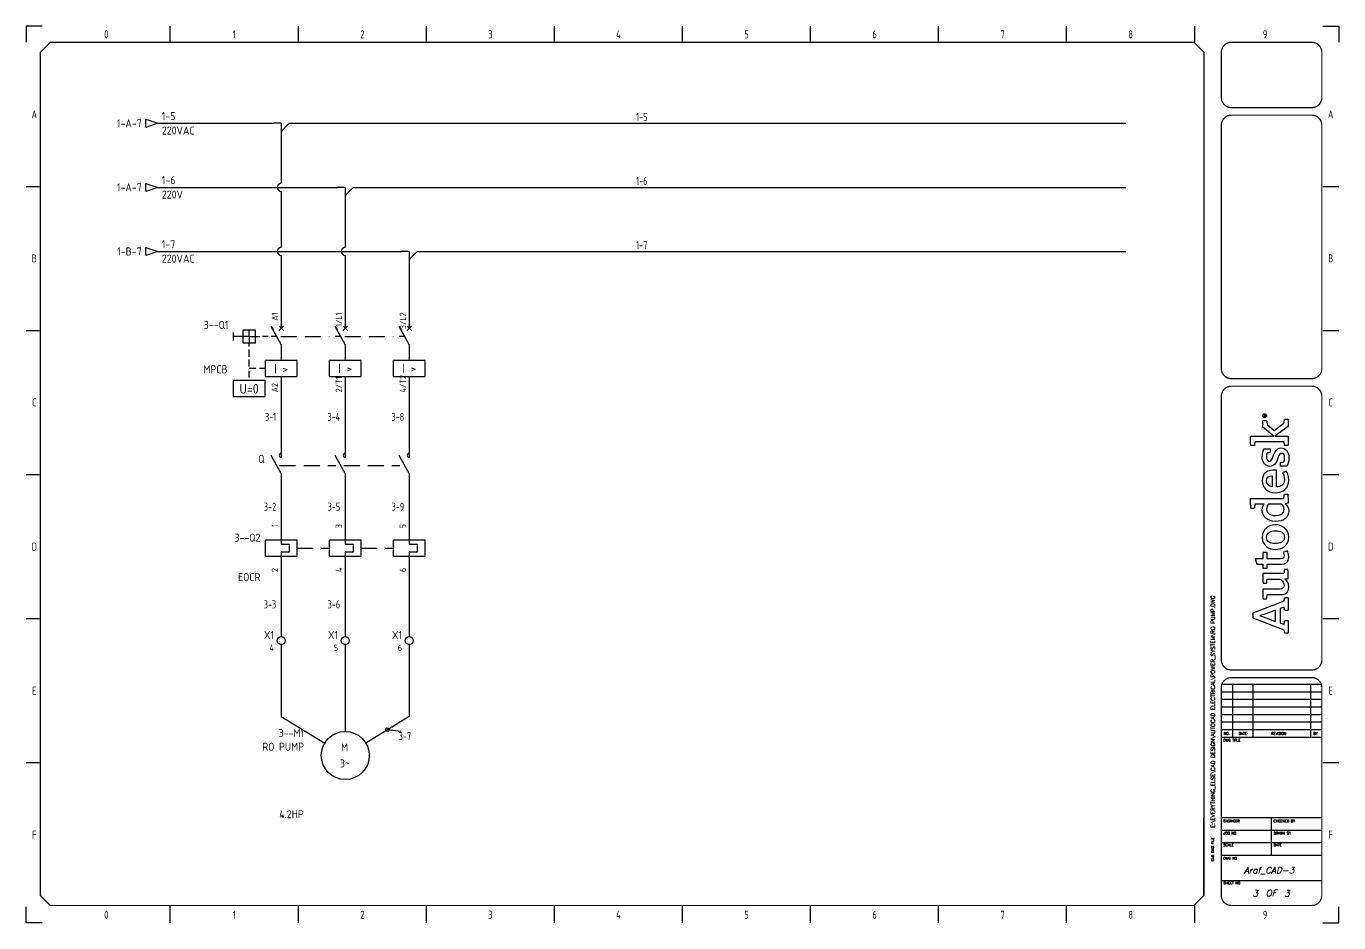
# Model space of a CAD drawing. Extents: x 5 to 415, y 5 to 285.
import ezdxf
from ezdxf.enums import TextEntityAlignment as Align

# ---------------------------------------------------------------- set-up
doc = ezdxf.new("R2010")
doc.units = 0
doc.header["$LTSCALE"] = 10
doc.linetypes.add('DASHED', pattern=[0.75, 0.5, -0.25])
for name, color, linetype in [('BL_16_mm', 5, 'Continuous'), ('DESC', 7, 'Continuous'), ('LAYER_1', 160, 'Continuous'), ('LINK', 252, 'DASHED'), ('MISC', 4, 'Continuous'), ('RD_16_mm', 1, 'Continuous'), ('SYMS', 7, 'Continuous'), ('TAGS', 4, 'Continuous'), ('TERMS', 3, 'Continuous'), ('TITLE', 7, 'Continuous'), ('Title blocks', 7, 'Continuous'), ('WIRENO', 3, 'Continuous'), ('WIREREF_DEST', 52, 'Continuous'), ('XREF', 7, 'Continuous'), ('YE_16_mm', 2, 'Continuous')]:
    doc.layers.add(name, color=color, linetype=linetype)
doc.styles.add('ISO8', font='ISO8.shx', dxfattribs={"width": 0.8})
doc.styles.add('ITALIC', font='ITALIC')
doc.styles.add('SIMPLEX', font='simplex')
doc.styles.add('WD_IEC', font='ISOCP2.shx', dxfattribs={"width": 0.9, "height": 4})

# ---------------------------------------------------------------- blocks, each defined once
blk = doc.blocks.new('AI9-BLK2')
at = {"layer": 'LAYER_1', "color": 7}
blk.add_circle((0, 0), 2.03, dxfattribs=at)
blk.add_open_spline([(1.7, 0), (1.7, -1), (1, -1.8), (0, -1.8), (-1, -1.8), (-1.7, -1), (-1.7, 0), (-1.7, 1), (-1, 1.8), (0, 1.8), (1, 1.8), (1.7, 1), (1.7, 0)], degree=3, knots=[0, 0, 0, 0, 1, 1, 1, 2, 2, 2, 3, 3, 3, 4, 4, 4, 4], dxfattribs=at)
blk = doc.blocks.new('AI9-BLK1')
at = {"layer": 'LAYER_1', "color": 7}
for points, knots in [([(0.7, -1.1), (0.7, -1.1), (0.2, -0.4), (0.2, -0.4), (0.1, -0.2), (0, -0.2), (-0.1, -0.1), (0.3, 0), (0.5, 0.2), (0.5, 0.5), (0.5, 0.8), (0.3, 1.1), (-0.2, 1.1), (-0.2, 1.1), (-0.8, 1.1), (-0.8, 1.1), (-0.8, 1.1), (-0.8, -1.1), (-0.8, -1.1), (-0.8, -1.1), (-0.5, -1.1), (-0.5, -1.1), (-0.5, -1.1), (-0.5, -0.1), (-0.5, -0.1), (-0.4, -0.1), (-0.3, -0.2), (-0.2, -0.3), (-0.2, -0.3), (0.3, -1.1), (0.3, -1.1), (0.3, -1.1), (0.7, -1.1), (0.7, -1.1)], [0, 0, 0, 0, 1, 1, 1, 2, 2, 2, 3, 3, 3, 4, 4, 4, 5, 5, 5, 6, 6, 6, 7, 7, 7, 8, 8, 8, 9, 9, 9, 10, 10, 10, 11, 11, 11, 11]), ([(0.2, 0.5), (0.2, 0.2), (-0.1, 0.1), (-0.3, 0.1), (-0.3, 0.1), (-0.5, 0.1), (-0.5, 0.1), (-0.5, 0.1), (-0.5, 0.8), (-0.5, 0.8), (-0.5, 0.8), (-0.2, 0.8), (-0.2, 0.8), (0.1, 0.8), (0.2, 0.7), (0.2, 0.5)], [0, 0, 0, 0, 1, 1, 1, 2, 2, 2, 3, 3, 3, 4, 4, 4, 5, 5, 5, 5])]:
    blk.add_open_spline(points, degree=3, knots=knots, dxfattribs=at)
blk = doc.blocks.new('LOGO')
for points, knots in [([(35.2, 4.3), (35.2, 4.3), (22.1, 38.1), (22.1, 38.1), (22.1, 38.1), (16.1, 38.1), (16.1, 38.1), (16.1, 38.1), (3.2, 4.3), (3.2, 4.3), (2.2, 4.2), (0.9, 4), (0, 3.7), (0, 3.7), (0, 0), (0, 0), (0, 0), (13.7, 0), (13.7, 0), (13.7, 0), (13.7, 3.7), (13.7, 3.7), (12.4, 4), (10.9, 4.3), (9.5, 4.4), (9.5, 4.4), (11.1, 8.8), (11.1, 8.8), (11.1, 8.8), (26.8, 8.8), (26.8, 8.8), (26.8, 8.8), (28.4, 4.3), (28.4, 4.3), (27, 4.2), (25.8, 4), (24.5, 3.7), (24.5, 3.7), (24.5, 0), (24.5, 0), (24.5, 0), (38.7, 0), (38.7, 0), (38.7, 0), (38.7, 3.7), (38.7, 3.7), (37.9, 3.9), (36, 4.3), (35.2, 4.3)], [0, 0, 0, 0, 1, 1, 1, 2, 2, 2, 3, 3, 3, 4, 4, 4, 5, 5, 5, 6, 6, 6, 7, 7, 7, 8, 8, 8, 9, 9, 9, 10, 10, 10, 11, 11, 11, 12, 12, 12, 13, 13, 13, 14, 14, 14, 15, 15, 15, 16, 16, 16, 16]), ([(12.8, 13.8), (12.8, 13.8), (16.6, 24.3), (16.6, 24.3), (17.8, 27.5), (18.2, 28.8), (18.8, 30.9), (18.8, 30.9), (18.9, 30.9), (18.9, 30.9), (19.6, 28.9), (20, 27.5), (21.1, 24.3), (21.1, 24.3), (24.9, 13.8), (24.9, 13.8), (24.9, 13.8), (12.8, 13.8), (12.8, 13.8)], [0, 0, 0, 0, 1, 1, 1, 2, 2, 2, 3, 3, 3, 4, 4, 4, 5, 5, 5, 6, 6, 6, 6]), ([(70.8, 23.1), (70.8, 23.1), (70.8, 27.7), (70.8, 27.7), (70.8, 27.7), (75.3, 27.7), (75.3, 27.7), (75.3, 27.7), (75.3, 34.3), (75.3, 34.3), (75.3, 34.3), (81.3, 36.2), (81.3, 36.2), (81.3, 36.2), (81.3, 27.7), (81.3, 27.7), (81.3, 27.7), (88, 27.7), (88, 27.7), (88, 27.7), (88, 23.1), (88, 23.1), (88, 23.1), (81.3, 23.1), (81.3, 23.1), (81.3, 23.1), (81.3, 8.4), (81.3, 8.4), (81.3, 5.6), (82.1, 4.3), (84.3, 4.3), (86, 4.3), (87.5, 5.1), (88, 5.5), (88, 5.5), (89.7, 0.9), (89.7, 0.9), (88.7, 0.3), (86.5, -0.7), (83.2, -0.7), (77.6, -0.7), (75.3, 2.4), (75.3, 7.4), (75.3, 7.4), (75.3, 23.1), (75.3, 23.1), (75.3, 23.1), (70.8, 23.1), (70.8, 23.1)], [0, 0, 0, 0, 1, 1, 1, 2, 2, 2, 3, 3, 3, 4, 4, 4, 5, 5, 5, 6, 6, 6, 7, 7, 7, 8, 8, 8, 9, 9, 9, 10, 10, 10, 11, 11, 11, 12, 12, 12, 13, 13, 13, 14, 14, 14, 15, 15, 15, 16, 16, 16, 16]), ([(147.1, 4.7), (147.1, 5.4), (147, 6.1), (147, 6.9), (147, 6.9), (147, 41.1), (147, 41.1), (143.4, 41.2), (139.3, 41), (136.1, 40.7), (136.1, 40.7), (136.1, 37), (136.1, 37), (137.7, 36.8), (139.6, 36.6), (141, 36.4), (141, 36.4), (141, 36.4), (141, 36.4), (141, 36.4), (141, 26.2), (141, 26.2), (140, 27.1), (138, 28.4), (134.3, 28.4), (127.3, 28.4), (122, 22.6), (122, 13.8), (122, 4.5), (126.6, -0.7), (133.4, -0.7), (137.1, -0.7), (139.6, 1.1), (141.3, 3.1), (141.3, 2.1), (141.6, 0.6), (141.8, 0), (145.2, -0.2), (148.7, 0.1), (151.7, 0.4), (151.7, 0.4), (151.7, 4.1), (151.7, 4.1), (150.2, 4.2), (148.4, 4.5), (147.1, 4.7)], [0, 0, 0, 0, 1, 1, 1, 2, 2, 2, 3, 3, 3, 4, 4, 4, 5, 5, 5, 6, 6, 6, 7, 7, 7, 8, 8, 8, 9, 9, 9, 10, 10, 10, 11, 11, 11, 12, 12, 12, 13, 13, 13, 14, 14, 14, 15, 15, 15, 15]), ([(229.4, 4.6), (229.4, 4.6), (221.5, 15.2), (221.5, 15.2), (221.5, 15.2), (228, 23), (228, 23), (229.4, 23.1), (231.3, 23.3), (232.4, 23.6), (232.4, 23.6), (232.4, 27.7), (232.4, 27.7), (232.4, 27.7), (225, 27.7), (225, 27.7), (225, 27.7), (215.2, 15.6), (215.2, 15.6), (215.2, 15.6), (215.2, 41.2), (215.2, 41.2), (211.8, 41.3), (208.2, 41.2), (205.1, 40.9), (205.1, 40.9), (205.1, 36.9), (205.1, 36.9), (206.5, 36.8), (208, 36.6), (209.1, 36.5), (209.1, 36.5), (209.1, 4.5), (209.1, 4.5), (207.8, 4.4), (206.3, 4.2), (205.1, 4), (205.1, 4), (205.1, 0), (205.1, 0), (205.1, 0), (215.2, 0), (215.2, 0), (215.2, 0), (215.2, 14.5), (215.2, 14.5), (215.2, 14.5), (225.6, 0), (225.6, 0), (225.6, 0), (233.7, 0), (233.7, 0), (233.7, 0), (233.7, 3.8), (233.7, 3.8), (232.2, 4.2), (230.6, 4.4), (229.4, 4.6)], [0, 0, 0, 0, 1, 1, 1, 2, 2, 2, 3, 3, 3, 4, 4, 4, 5, 5, 5, 6, 6, 6, 7, 7, 7, 8, 8, 8, 9, 9, 9, 10, 10, 10, 11, 11, 11, 12, 12, 12, 13, 13, 13, 14, 14, 14, 15, 15, 15, 16, 16, 16, 17, 17, 17, 18, 18, 18, 19, 19, 19, 19]), ([(59.7, -0.1), (59.5, 0.6), (59.2, 2.6), (59.1, 3.8), (57.8, 2), (54.9, -0.7), (50.2, -0.7), (44.2, -0.7), (42, 3.1), (42, 8.1), (42, 8.1), (42, 22.9), (42, 22.9), (40.6, 23.2), (38.8, 23.4), (37.3, 23.5), (37.3, 23.5), (37.3, 27.3), (37.3, 27.3), (40.3, 27.6), (44.4, 27.8), (48, 27.6), (48, 27.6), (48, 9.3), (48, 9.3), (48, 6.2), (49.1, 4.5), (52.3, 4.5), (55.8, 4.5), (58.4, 7.9), (59, 8.6), (59, 8.6), (59, 23), (59, 23), (57.8, 23.2), (56, 23.4), (54.6, 23.5), (54.6, 23.5), (54.6, 27.3), (54.6, 27.3), (57.6, 27.7), (61.5, 27.8), (65, 27.7), (65, 27.7), (65, 4.6), (65, 4.6), (66.3, 4.4), (68.1, 4.2), (69.6, 4.1), (69.6, 4.1), (69.6, 0.3), (69.6, 0.3), (66.7, 0), (63, -0.2), (59.7, -0.1)], [0, 0, 0, 0, 1, 1, 1, 2, 2, 2, 3, 3, 3, 4, 4, 4, 5, 5, 5, 6, 6, 6, 7, 7, 7, 8, 8, 8, 9, 9, 9, 10, 10, 10, 11, 11, 11, 12, 12, 12, 13, 13, 13, 14, 14, 14, 15, 15, 15, 16, 16, 16, 17, 17, 17, 18, 18, 18, 18]), ([(104.8, -0.7), (95.2, -0.7), (91.4, 7), (91.4, 13.8), (91.4, 20.6), (95.1, 28.4), (104.6, 28.4), (114.1, 28.4), (118.3, 20.8), (118.3, 14), (118.3, 7.2), (114.2, -0.7), (104.8, -0.7)], [0, 0, 0, 0, 1, 1, 1, 2, 2, 2, 3, 3, 3, 4, 4, 4, 4]), ([(104.5, 23.6), (99.6, 23.6), (97.8, 19.5), (97.8, 14), (97.8, 8.5), (99.9, 4.1), (104.8, 4.1), (109.8, 4.1), (111.8, 8.2), (111.8, 13.8), (111.8, 19.3), (109.5, 23.6), (104.5, 23.6)], [0, 0, 0, 0, 1, 1, 1, 2, 2, 2, 3, 3, 3, 4, 4, 4, 4]), ([(141, 7.6), (140.3, 6.7), (138.2, 4.3), (135, 4.3), (130.5, 4.3), (128.5, 8.1), (128.5, 13.8), (128.5, 19.6), (130.9, 23.5), (135.4, 23.5), (138.3, 23.5), (139.9, 22.3), (141, 21.3), (141, 21.3), (141, 7.6), (141, 7.6)], [0, 0, 0, 0, 1, 1, 1, 2, 2, 2, 3, 3, 3, 4, 4, 4, 5, 5, 5, 5]), ([(167.6, 4.1), (171.4, 4.1), (173.8, 5.5), (175, 6.2), (175, 6.2), (177.1, 2.1), (177.1, 2.1), (175.5, 1.1), (172.6, -0.7), (167.2, -0.7), (158.2, -0.7), (153.3, 5.5), (153.3, 14), (153.3, 22.5), (158.9, 28.4), (166.4, 28.4), (174.6, 28.4), (178.7, 22.5), (177.9, 12.9), (177.9, 12.9), (159.8, 12.9), (159.8, 12.9), (160, 7.9), (162.3, 4.1), (167.6, 4.1)], [0, 0, 0, 0, 1, 1, 1, 2, 2, 2, 3, 3, 3, 4, 4, 4, 5, 5, 5, 6, 6, 6, 7, 7, 7, 8, 8, 8, 8]), ([(172, 17.3), (171.9, 20.8), (170.4, 23.7), (166.3, 23.7), (162.6, 23.7), (160.6, 21.2), (159.9, 17.3), (159.9, 17.3), (172, 17.3), (172, 17.3)], [0, 0, 0, 0, 1, 1, 1, 2, 2, 2, 3, 3, 3, 3]), ([(193.3, 16.4), (190.2, 17.6), (187.8, 18.3), (187.8, 20.5), (187.8, 22.6), (189.9, 23.7), (192.6, 23.7), (194.1, 23.7), (195.6, 23.5), (196.8, 23.1), (196.9, 21.9), (197.1, 20.1), (197.3, 19.6), (197.3, 19.6), (201.3, 19.6), (201.3, 19.6), (201.3, 19.6), (201.3, 26.1), (201.3, 26.1), (200.2, 26.8), (197.1, 28.4), (192.4, 28.4), (186.5, 28.4), (182.2, 25), (182.2, 20.1), (182.2, 15.7), (184.9, 13.4), (189.1, 11.9), (193.4, 10.4), (196.7, 9.3), (196.7, 7.2), (196.7, 5.1), (195, 3.9), (191.4, 3.9), (189.9, 3.9), (188.1, 4.1), (187, 4.6), (186.9, 5.9), (186.6, 7.8), (186.3, 8.4), (186.3, 8.4), (182.3, 8.4), (182.3, 8.4), (182.3, 8.4), (182.3, 1.6), (182.3, 1.6), (182.3, 1.6), (182.3, 1.6), (182.3, 1.6), (184.1, 0.5), (187.5, -0.8), (191.8, -0.8), (198.3, -0.8), (202.4, 2.6), (202.4, 7.8), (202.4, 12.5), (197.8, 14.6), (193.3, 16.4)], [0, 0, 0, 0, 1, 1, 1, 2, 2, 2, 3, 3, 3, 4, 4, 4, 5, 5, 5, 6, 6, 6, 7, 7, 7, 8, 8, 8, 9, 9, 9, 10, 10, 10, 11, 11, 11, 12, 12, 12, 13, 13, 13, 14, 14, 14, 15, 15, 15, 16, 16, 16, 17, 17, 17, 18, 18, 18, 19, 19, 19, 19])]:
    blk.add_open_spline(points, degree=3, knots=knots)
for name, p in [('AI9-BLK2', (237.6, 25.7)), ('AI9-BLK1', (237.8, 25.7))]:
    blk.add_blockref(name, p)
blk = doc.blocks.new('Title_blocks_A3')
at = {"layer": 'TITLE'}
for p, q in [((372.89, 276.86), (372.89, 259.33)), ((378.32, 79.49), (409.72, 79.49)), ((381.85, 79.49), (381.85, 63)), ((388.13, 79.49), (388.13, 63)), ((406.19, 79.49), (406.19, 63)), ((378.32, 77.13), (409.72, 77.13)), ((378.32, 74.78), (409.72, 74.78)), ((378.32, 72.42), (409.72, 72.42)), ((378.32, 70.06), (409.72, 70.06)), ((378.32, 67.71), (409.72, 67.71)), ((378.32, 65.35), (409.72, 65.35)), ((378.32, 63), (409.72, 63)), ((372.89, 13.53), (372.89, 37.81)), ((378.32, 37.87), (409.72, 37.87)), ((394.02, 26.1), (394.02, 37.87)), ((378.32, 33.95), (409.72, 33.95)), ((378.32, 30.02), (409.72, 30.02)), ((378.32, 26.1), (409.72, 26.1)), ((378.32, 18.24), (409.72, 18.24))]:
    blk.add_line(p, q, dxfattribs=at)
at = {"layer": 'TITLE', "const_width": 0.392}
blk.add_lwpolyline([(372.89, 13.53), (372.89, 276.86), (369.75, 280), (12.53, 280), (9.39, 276.86), (9.39, 13.53), (12.53, 10.39), (369.75, 10.39)], close=True, dxfattribs=at)
for points in [[(381.46, 280, 0.414214), (378.32, 276.86, 0.414214)], [(409.72, 276.86, 0.414214), (406.58, 280, 0.414214)], [(378.32, 262.73, 0.414214), (381.46, 259.59, 0.414214)], [(406.58, 259.59, 0.414214), (409.72, 262.73, 0.414214)], [(381.46, 257.23, 0.414214), (378.32, 254.09, 0.414214)], [(409.72, 254.09, 0.414214), (406.58, 257.23, 0.414214)], [(378.32, 178.08, 0.414214), (381.46, 174.94, 0.414214)], [(406.58, 174.94, 0.414214), (409.72, 178.08, 0.414214)], [(381.46, 172.58, 0.414214), (378.32, 169.44, 0.414214)], [(409.72, 169.44, 0.414214), (406.58, 172.58, 0.414214)], [(378.32, 87.08, 0.414214), (381.46, 83.94, 0.414214)], [(406.58, 83.94, 0.414214), (409.72, 87.08, 0.414214)], [(381.46, 81.58, 0.414214), (378.32, 78.44, 0.414214)], [(409.72, 78.44, 0.414214), (406.58, 81.58, 0.414214)], [(378.32, 13.53, 0.414214), (381.46, 10.39, 0.414214)], [(406.58, 10.39, 0.414214), (409.72, 13.53, 0.414214)]]:
    blk.add_lwpolyline(points, format="xyb", dxfattribs=at)
for points in [[(406.58, 280), (381.46, 280)], [(378.32, 276.86), (378.32, 262.73)], [(409.72, 276.86), (409.72, 262.73)], [(406.58, 259.59), (381.46, 259.59)], [(378.32, 254.09), (378.32, 178.08)], [(406.58, 257.23), (381.46, 257.23)], [(409.72, 254.09), (409.72, 178.08)], [(381.46, 174.94), (406.58, 174.94)], [(381.46, 172.58), (406.58, 172.58)], [(381.46, 83.94), (406.58, 83.94)], [(378.32, 78.44), (378.32, 13.53)], [(381.46, 81.58), (406.58, 81.58)], [(409.72, 78.44), (409.72, 13.53)], [(381.46, 10.39), (406.58, 10.39)]]:
    blk.add_lwpolyline(points, dxfattribs=at)
at = {"layer": 'TITLE', "color": 7, "const_width": 0.392}
for points in [[(378.32, 169.44), (378.32, 87.08)], [(409.72, 169.44), (409.72, 87.08)]]:
    blk.add_lwpolyline(points, dxfattribs=at)
at = {"layer": 'Title blocks', "color": 7}
for p, q in [((50, 280), (50, 285)), ((90, 280), (90, 285)), ((130, 280), (130, 285)), ((170, 280), (170, 285)), ((250, 280), (250, 285)), ((290, 280), (290, 285)), ((330, 280), (330, 285)), ((370, 280), (370, 285)), ((5, 235), (9.39, 235)), ((410, 235), (415, 235)), ((5, 190), (9.39, 190)), ((410, 190), (415, 190)), ((5, 100), (9.39, 100)), ((410, 100), (415, 100)), ((5, 55), (9.39, 55)), ((410, 55), (415, 55)), ((50, 5), (50, 10.39)), ((90, 5), (90, 10.39)), ((130, 5), (130, 10.39)), ((170, 5), (170, 10.39)), ((250, 5), (250, 10.39)), ((290, 5), (290, 10.39)), ((330, 5), (330, 10.39)), ((370, 5), (370, 10.64))]:
    blk.add_line(p, q, dxfattribs=at)
at = {"layer": 'Title blocks', "color": 2}
for p, q in [((210, 280), (210, 285)), ((5, 145), (9.39, 145)), ((410, 145), (415, 145)), ((210, 5), (210, 10.39))]:
    blk.add_line(p, q, dxfattribs=at)
at = {"layer": 'Title blocks'}
for points in [[(10, 285), (5, 285), (5, 280)], [(410, 285), (415, 285), (415, 280)], [(10, 5), (5, 5), (5, 10)], [(410, 5), (415, 5), (415, 10)]]:
    blk.add_lwpolyline(points, dxfattribs=at)
at = {"xscale": 0.2857500000000073, "yscale": 0.2857500000000073, "zscale": 0.2857500000000073, "rotation": 90}
blk.add_blockref('LOGO', (399.19, 95.48), dxfattribs=at)
at = {"layer": 'TITLE', "color": 1, "style": 'SIMPLEX'}
for s, p in [('DWG TITLE', (378.97, 61.62)), ('ENGINEER', (378.97, 36.37)), ('CHECKED BY', (394.67, 36.37)), ('JOB NO', (378.97, 32.57)), ('DRAWN BY', (394.67, 32.57)), ('SCALE', (378.97, 28.91)), ('DATE', (394.67, 28.91)), ('DWG NO', (378.97, 24.72)), ('SHEET NO', (378.97, 17))]:
    blk.add_text(s, height=0.785, dxfattribs=at).set_placement(p)
at = {"layer": 'TITLE', "color": 1}
for s, height, style, p in [('NO.', 0.785, 'SIMPLEX', (380.02, 64.11)), ('DATE', 0.785, 'SIMPLEX', (384.99, 64.11)), ('REVISION', 0.785, 'SIMPLEX', (396.24, 64.11)), ('BY', 0.785, 'SIMPLEX', (407.76, 64.11)), ('OF', 2, 'ITALIC', (393.89, 14.25))]:
    blk.add_text(s, height=height, dxfattribs=dict(at, style=style)).set_placement(p, align=Align.MIDDLE)
at = {"layer": 'TITLE', "color": 1, "style": 'SIMPLEX'}
blk.add_text('CAD DWG FILE', height=0.7852, rotation=90, dxfattribs=at).set_placement((376.02, 24.2))
at = {"layer": 'TITLE', "color": 1, "style": 'ITALIC'}
for tag, height, p in [('TITLE#1', 1.5, (393.23, 52.79)), ('TITLE#2', 1.5, (393.23, 50.25)), ('TITLE#3', 1.5, (393.23, 47.71)), ('TITLE#4', 1.5, (393.23, 45.16)), ('DWG#', 2, (393.23, 20.38))]:
    blk.add_attdef(tag, text='', height=height, dxfattribs=at).set_placement(p, align=Align.CENTER)
at = {"layer": 'TITLE', "color": 1, "style": 'SIMPLEX'}
blk.add_attdef('CAD#', (376.32, 34.6), '', height=1.25, rotation=90, dxfattribs=at)
at = {"layer": 'TITLE', "color": 1}
for tag, p, height, style in [('ENGINEER', (381.68, 34.6), 1.25, 'ITALIC'), ('CHKDBY', (396.6, 34.6), 1.25, 'ITALIC'), ('JOB#', (384.53, 30.65), 1.25, 'SIMPLEX'), ('DRAWNBY', (397.48, 30.65), 1.25, 'ITALIC'), ('SCALE', (383.14, 26.88), 1.25, 'SIMPLEX'), ('DATE', (396.4, 26.88), 1.25, 'SIMPLEX'), ('SHTS', (397.95, 13.15), 2, 'ITALIC')]:
    blk.add_attdef(tag, p, '', height=height, dxfattribs=dict(at, style=style))
at = {"layer": 'TITLE', "color": 1, "style": 'ITALIC'}
blk.add_attdef('SH#', text='', height=2, dxfattribs=at).set_placement((389.77, 13.15), align=Align.RIGHT)
at = {"layer": 'TITLE', "color": 7, "flags": 9}
blk.add_attdef('WD_TB', (381.46, 10.39), '', height=1.57, dxfattribs=at)
at = {"layer": 'Title blocks', "style": 'ISO8', "width": 0.8}
for s, p in [('0', (30, 282.5)), ('1', (70, 282.5)), ('2', (110, 282.5)), ('3', (150, 282.5)), ('4', (190, 282.5)), ('5', (230, 282.5)), ('6', (270, 282.5)), ('7', (310, 282.5)), ('8', (350, 282.5)), ('9', (392, 282.5)), ('A', (7.5, 257.5)), ('A', (412.5, 257.5)), ('B', (7.5, 212.5)), ('B', (412.5, 212.5)), ('C', (7.5, 167.5)), ('C', (412.5, 167.5)), ('D', (7.5, 122.5)), ('D', (412.5, 122.5)), ('E', (7.5, 77.5)), ('E', (412.5, 77.5)), ('F', (7.5, 32.5)), ('F', (412.5, 32.5)), ('0', (30, 7.5)), ('1', (70, 7.5)), ('2', (110, 7.5)), ('3', (150, 7.5)), ('4', (190, 7.5)), ('5', (230, 7.5)), ('6', (270, 7.5)), ('7', (310, 7.5)), ('8', (350, 7.5)), ('9', (392, 7.5))]:
    blk.add_text(s, height=2.5, dxfattribs=at).set_placement(p, align=Align.MIDDLE)
blk = doc.blocks.new('HA1D3')
blk.add_lwpolyline([(0, 0), (-3.75, -1.25), (-3.75, 1.25)], close=True)
at = {"style": 'WD_IEC'}
blk.add_attdef('XREF', text='', height=2.5, dxfattribs=at).set_placement((-5, 0), align=Align.MIDDLE_RIGHT)
at = {"style": 'WD_IEC', "flags": 1}
blk.add_attdef('SIGCODE', text='', height=1, dxfattribs=at).set_placement((-2.5, 1.8), align=Align.RIGHT)
at = {"style": 'WD_IEC'}
for tag, p, height, flags in [('X1TERM01', (0, 0), 0.32, 1), ('WIRENO', (1.25, 1), 2.5, 8)]:
    blk.add_attdef(tag, p, '', height=height, dxfattribs=dict(at, flags=flags))
blk.add_attdef('DESC1', text='', height=2.5, dxfattribs=at).set_placement((1.25, -1), align=Align.TOP_LEFT)
blk = doc.blocks.new('WD_WNH')
at = {"linetype": 'Continuous', "style": 'WD_IEC', "width": 0.8}
blk.add_attdef('WIRENO', text='', height=2.5, dxfattribs=at).set_placement((0, 0.75), align=Align.CENTER)
at = {"style": 'WD_IEC', "flags": 1}
for tag, p in [('W08USER', (0, 0.375)), ('W04USER', (0, 0.875)), ('W05USER', (0, 0.75)), ('W09USER', (0, 0.25)), ('W03USER', (0, 1)), ('W06USER', (0, 0.625)), ('W07USER', (0, 0.5)), ('W02USER', (0, 1.125)), ('W01USER', (0, 1.25)), ('W10USER', (0, 0.125))]:
    blk.add_attdef(tag, text='', height=0.08, dxfattribs=at).set_placement(p, align=Align.CENTER)
blk = doc.blocks.new('HT0_184')
for p, q in [((0, 0), (-2.5, 0)), ((0, 0), (0, -2.5)), ((0, -2.5), (2.5, 0))]:
    blk.add_line(p, q)
at = {"style": 'WD_IEC', "flags": 1}
for tag, p in [('X4TERM01', (-2.5, 0)), ('X1TERM01', (2.5, 0)), ('X8TERM01', (0, -2.5)), ('WDWSEQ', (1.53, -1.26))]:
    blk.add_attdef(tag, p, '', height=0.4, dxfattribs=at)
blk = doc.blocks.new('VCB11Q33')
for p, q in [((0, 7.5), (0, 2.5)), ((-15, 1.25), (-15, -1.25)), ((-12, 0), (-15, 0)), ((-10, 2), (-12, 2)), ((-12, 2), (-12, -2)), ((-10, 0), (-12, 0)), ((-10, 0), (-10, 2)), ((-8, 2), (-10, 2)), ((-10, 0), (-10, -2)), ((-10, 0), (-8, 0)), ((-8, -2), (-8, 2)), ((-8, 0), (-6.74, 0)), ((-4.09, 0), (-5.87, 0)), ((-1.39, 0), (-3.2, 0)), ((0, -2.5), (-3.12, 3.12)), ((-3.12, 3.12), (-2.52, 2.03)), ((-0.66, 1.84), (0.66, 3.16)), ((-0.66, 3.16), (0.66, 1.84)), ((-12, -2), (-8, -2)), ((-10, -3.19), (-10, -2)), ((-10, -6.36), (-10, -4.08)), ((0, -2.5), (0, -7.5)), ((-10, -9.36), (-10, -7.26)), ((-7.91, -10), (-10, -10)), ((-10, -12.83), (-10, -10.73)), ((-5, -10), (-6.75, -10)), ((0, -12.5), (0, -17.5))]:
    blk.add_line(p, q)
for points in [[(-5, -7.5), (-5, -12.5), (5, -12.5), (5, -7.5)], [(-15, -13.75), (-15, -18.75), (-5, -18.75), (-5, -13.75)]]:
    blk.add_lwpolyline(points, close=True)
at = {"style": 'WD_IEC'}
for tag, p in [('INST', (-16.48, 8.33)), ('TAG1', (-16.48, 2.33)), ('LOC', (-16.48, 5.33)), ('RATING1', (-16.75, -8.53)), ('DESC2', (-16.75, -14.53)), ('DESC1', (-16.75, -11.53)), ('DESC3', (-16.75, -17.53))]:
    blk.add_attdef(tag, text='', height=2.5, dxfattribs=at).set_placement(p, align=Align.RIGHT)
blk.add_attdef('TERM01', text='', height=2, rotation=90, dxfattribs=at).set_placement((-1, 7.5), align=Align.RIGHT)
at = {"style": 'WD_IEC', "flags": 1}
for tag, p, height in [('X2TERM01', (0, 7.5), 0.32), ('MFG', (2.75, 6.5), 1.5), ('CAT', (2.75, 4), 1.5), ('X4LINK', (-15, 0), 0.32), ('X1LINK', (-0.16, 0), 0.32), ('CONTACT', (-5, -7.5), 1), ('COMMON', (-3.75, -8.75), 1), ('ASSYCODE', (0.69, -13.77), 1), ('FAMILY', (0.69, -15.27), 1), ('CATDESC', (0.69, -16.77), 1), ('X8TERM02', (0, -17.5), 0.32)]:
    blk.add_attdef(tag, p, '', height=height, dxfattribs=at)
at = {"lineweight": 15, "style": 'WD_IEC'}
blk.add_attdef('XREF', text='', height=2.5, dxfattribs=at).set_placement((-16.75, -5.53), align=Align.RIGHT)
at = {"style": 'WD_IEC'}
blk.add_attdef('TERM02', (-1, -17.5), '', height=2, rotation=90, dxfattribs=at)
for tag, p in [('I', (-0.01, -11.62)), ('U', (-10.05, -17.86))]:
    blk.add_attdef(tag, text='', height=3, dxfattribs=at).set_placement(p, align=Align.CENTER)
blk = doc.blocks.new('VCB21Q33')
for p, q in [((0, 7.5), (0, 2.5)), ((-1.39, 0), (-3.2, 0)), ((0, -2.5), (-3.12, 3.12)), ((-3.12, 3.12), (-2.52, 2.03)), ((-0.66, 1.84), (0.66, 3.16)), ((-0.66, 3.16), (0.66, 1.84)), ((0, -2.5), (0, -7.5)), ((0, -12.5), (0, -17.5))]:
    blk.add_line(p, q)
blk.add_lwpolyline([(-5, -7.5), (-5, -12.5), (5, -12.5), (5, -7.5)], close=True)
at = {"style": 'WD_IEC'}
for tag, p in [('INST', (-6.46, 7.92)), ('TAG2', (-6.46, 1.92)), ('LOC', (-6.46, 4.92)), ('DESC2', (-6.69, -14.47)), ('DESC1', (-6.69, -11.47)), ('DESC3', (-6.69, -17.47))]:
    blk.add_attdef(tag, text='', height=2.5, dxfattribs=at).set_placement(p, align=Align.RIGHT)
blk.add_attdef('TERM01', text='', height=2, rotation=90, dxfattribs=at).set_placement((-1, 7.5), align=Align.RIGHT)
at = {"style": 'WD_IEC', "flags": 1}
for tag, p, height in [('X2TERM01', (0, 7.5), 0.32), ('X4LINK', (-5.06, 0), 0.32), ('X1LINK', (-0.11, 0), 0.32), ('CONTACT', (-5, -7.5), 1), ('FAMILY', (0.69, -15.27), 1), ('X8TERM02', (0, -17.5), 0.32)]:
    blk.add_attdef(tag, p, '', height=height, dxfattribs=at)
at = {"lineweight": 15, "style": 'WD_IEC'}
blk.add_attdef('XREF', text='', height=2.5, dxfattribs=at).set_placement((-6.69, -5.47), align=Align.RIGHT)
at = {"style": 'WD_IEC', "flags": 1}
blk.add_attdef('RATING1', text='', height=2.5, dxfattribs=at).set_placement((-6.69, -8.47), align=Align.RIGHT)
at = {"style": 'WD_IEC'}
blk.add_attdef('TERM02', (-1, -17.5), '', height=2, rotation=90, dxfattribs=at)
blk.add_attdef('I', text='', height=3, dxfattribs=at).set_placement((0.01, -11.48), align=Align.CENTER)
blk = doc.blocks.new('VMS21P')
for p, q in [((0, 7.5), (0, 2.5)), ((0, -2.5), (-3.12, 3.12)), ((0, -2.5), (0, -7.5))]:
    blk.add_line(p, q)
blk.add_arc((0, 3.12), 0.625, 90, 270)
at = {"style": 'WD_IEC'}
for tag, p in [('INST', (-5.25, 6.75)), ('LOC', (-5.25, 3.75)), ('TAG2', (-5.25, 0.75)), ('XREF', (-5.25, -3.75)), ('DESC2', (-5.25, -9.75)), ('DESC1', (-5.25, -6.75)), ('DESC3', (-5.25, -12.75))]:
    blk.add_attdef(tag, text='', height=2.5, dxfattribs=at).set_placement(p, align=Align.RIGHT)
blk.add_attdef('TERM01', text='', height=2, rotation=90, dxfattribs=at).set_placement((-1, 7.5), align=Align.RIGHT)
at = {"style": 'WD_IEC', "flags": 1}
for tag, p, height in [('X2TERM01', (0, 7.5), 0.32), ('X4LINK', (-2.91, 0), 0.32), ('X1LINK', (-0.5, 0), 0.32), ('CONTACT', (4, -3.5), 1), ('FAMILY', (4, -5), 1), ('X8TERM02', (0, -7.5), 0.32)]:
    blk.add_attdef(tag, p, '', height=height, dxfattribs=at)
at = {"style": 'WD_IEC'}
blk.add_attdef('TERM02', (-1, -7.5), '', height=2, rotation=90, dxfattribs=at)
blk = doc.blocks.new('VOL1')
for p, q in [((0, 7.5), (0, 1.25)), ((-5, 2.5), (-5, -2.5)), ((5, 2.5), (-5, 2.5)), ((0, 1.25), (2.5, 1.25)), ((2.5, 1.25), (2.5, -1.25)), ((5, -2.5), (5, 2.5)), ((-5, -2.5), (5, -2.5)), ((0, -1.25), (0, -7.5)), ((2.5, -1.25), (0, -1.25))]:
    blk.add_line(p, q)
at = {"style": 'WD_IEC'}
for tag, p in [('INST', (-6.5, 9)), ('TAG1', (-6.5, 2)), ('LOC', (-6.5, 5.5)), ('RATING1', (-6.5, -2.5)), ('XREF', (-6.5, -6.5)), ('DESC1', (-6.5, -10.35)), ('DESC2', (-6.5, -13.85)), ('DESC3', (-6.5, -17.35))]:
    blk.add_attdef(tag, text='', height=2.5, dxfattribs=at).set_placement(p, align=Align.RIGHT)
blk.add_attdef('TERM01', text='', height=2, rotation=90, dxfattribs=at).set_placement((-1, 7.5), align=Align.RIGHT)
at = {"style": 'WD_IEC', "flags": 1}
for tag, p, height in [('X2TERM01', (0, 7.5), 0.32), ('MFG', (2.75, 6.5), 1.5), ('CAT', (2.75, 4), 1.5), ('X4LINK', (-5, 0), 0.32), ('X1LINK', (5, 0), 0.32), ('ASSYCODE', (1, -4), 1), ('X8TERM02', (0, -7.5), 0.32), ('FAMILY', (1, -5.5), 1), ('CATDESC', (1, -7), 1)]:
    blk.add_attdef(tag, p, '', height=height, dxfattribs=at)
at = {"style": 'WD_IEC'}
blk.add_attdef('TERM02', (-1, -7.5), '', height=2, rotation=90, dxfattribs=at)
blk = doc.blocks.new('VOL2')
for p, q in [((0, 7.5), (0, 1.25)), ((-5, 2.5), (-5, -2.5)), ((5, 2.5), (-5, 2.5)), ((0, 1.25), (2.5, 1.25)), ((2.5, 1.25), (2.5, -1.25)), ((5, -2.5), (5, 2.5)), ((-5, -2.5), (5, -2.5)), ((0, -1.25), (0, -7.5)), ((2.5, -1.25), (0, -1.25))]:
    blk.add_line(p, q)
at = {"style": 'WD_IEC'}
for tag, p in [('INST', (-6.5, 9)), ('TAG2', (-6.5, 2)), ('LOC', (-6.5, 5.5)), ('RATING1', (-6.5, -2.5)), ('XREF', (-6.5, -6.5)), ('DESC1', (-6.5, -10.35)), ('DESC2', (-6.5, -13.85)), ('DESC3', (-6.5, -17.35))]:
    blk.add_attdef(tag, text='', height=2.5, dxfattribs=at).set_placement(p, align=Align.RIGHT)
blk.add_attdef('TERM01', text='', height=2, rotation=90, dxfattribs=at).set_placement((-1, 7.5), align=Align.RIGHT)
at = {"style": 'WD_IEC', "flags": 1}
for tag, p, height in [('X2TERM01', (0, 7.5), 0.32), ('X4LINK', (-5, 0), 0.32), ('X1LINK', (5, 0), 0.32), ('X8TERM02', (0, -7.5), 0.32), ('FAMILY', (1, -5.5), 1)]:
    blk.add_attdef(tag, p, '', height=height, dxfattribs=at)
at = {"style": 'WD_IEC'}
blk.add_attdef('TERM02', (-1, -7.5), '', height=2, rotation=90, dxfattribs=at)
blk = doc.blocks.new('VT0002')
blk.add_circle((0, 0), 1.25)
at = {"style": 'WD_IEC'}
for tag, p in [('INST', (-2.25, 6.5)), ('LOC', (-2.25, 3.5)), ('DESC1', (-2.25, -6.25)), ('DESC2', (-2.25, -9.25)), ('DESC3', (-2.25, -12.25))]:
    blk.add_attdef(tag, text='', height=2.5, dxfattribs=at).set_placement(p, align=Align.RIGHT)
at = {"style": 'WD_IEC', "flags": 1}
for tag, p, height in [('ASSYCODE', (2.75, 10.75), 1), ('CATDESC', (2.75, 9.25), 1), ('MFG', (2.75, 7.25), 1.5), ('CAT', (2.75, 4.75), 1.5), ('X4PIN01', (-1.25, 1), 0.25), ('X4TERM01', (-1.25, 0), 0.25), ('X4TERMDESC01', (-1.25, 0.5), 0.4), ('STRIPSEQ', (0, 0), 0.025), ('X2PIN01', (0, 2.25), 0.25), ('X2TERM01', (0, 1.25), 0.25), ('X8PIN01', (0, -0.25), 0.25), ('X2TERMDESC01', (0, 1.75), 0.4), ('X1PIN01', (1.25, 1), 0.25), ('X1TERM01', (1.25, 0), 0.25), ('X1TERMDESC01', (1.25, 0.5), 0.4), ('LINKTERM', (0, -0.04), 0.025), ('X8TERM01', (0, -1.25), 0.25), ('X8TERMDESC01', (0, -0.75), 0.4)]:
    blk.add_attdef(tag, p, '', height=height, dxfattribs=at)
at = {"style": 'WD_IEC', "flags": 8}
for tag, height, p in [('TAGSTRIP', 2.5, (-2.25, 0.5)), ('TERM01', 2, (-2.25, -3.25))]:
    blk.add_attdef(tag, text='', height=height, dxfattribs=at).set_placement(p, align=Align.RIGHT)
blk = doc.blocks.new('VMO13')
blk.add_circle((0, 0), 7.5)
at = {"style": 'WD_IEC'}
for tag, p in [('INST', (-12.88, 12.75)), ('TAG1', (-12.88, 5.75)), ('LOC', (-12.88, 9.25)), ('DESC2', (-12.88, -2)), ('DESC1', (-12.88, 1.5)), ('DESC3', (-12.88, -5.5)), ('RATING1', (-12.88, -9)), ('RATING2', (-12.88, -12.5)), ('RATING3', (-12.88, -16)), ('RATING4', (-12.95, -19.58))]:
    blk.add_attdef(tag, text='', height=2.5, dxfattribs=at).set_placement(p, align=Align.RIGHT)
blk.add_attdef('TERM02', (-0.69, 7.75), '', height=2, rotation=90, dxfattribs=at)
at = {"style": 'WD_IEC', "flags": 1}
for tag, p, height in [('MFG', (12.75, 9), 1.5), ('X0TERM01', (-6.4, 3.9), 0.32), ('X2TERM02', (0, 7.5), 0.32), ('X0TERM03', (6.4, 3.9), 0.32), ('CAT', (12.75, 6.5), 1.5), ('X4LINK', (-7.5, 0), 0.32), ('X1LINK', (7.5, 0), 0.32), ('X8TERM04', (0, -7.5), 0.32), ('ASSYCODE', (1, -9), 1), ('FAMILY', (1, -10.5), 1), ('CATDESC', (1, -12), 1)]:
    blk.add_attdef(tag, p, '', height=height, dxfattribs=at)
at = {"style": 'WD_IEC'}
for tag, p in [('TERM03', (9.35, 4.53)), ('TERM01', (-7.35, 4.34)), ('TERM04', (-0.59, -7.92))]:
    blk.add_attdef(tag, text='', height=2, rotation=90, dxfattribs=at).set_placement(p, align=Align.RIGHT)
for tag, p in [('M', (-0.22, 1.27)), ('3~', (-0.12, -3.73))]:
    blk.add_attdef(tag, text='', height=2.5, dxfattribs=at).set_placement(p, align=Align.CENTER)
at = {"lineweight": 15, "style": 'WD_IEC'}
blk.add_attdef('XREF', text='', height=2.5, dxfattribs=at).set_placement((-13.19, -22.86), align=Align.RIGHT)
blk = doc.blocks.new('WD_WNV')
at = {"linetype": 'Continuous', "style": 'WD_IEC', "width": 0.8}
blk.add_attdef('WIRENO', text='', height=2.5, dxfattribs=at).set_placement((-1.6, 0), align=Align.MIDDLE_RIGHT)
at = {"style": 'WD_IEC', "flags": 1}
for tag, p in [('W08USER', (-1, 0.375)), ('W04USER', (-1, 0.875)), ('W05USER', (-1, 0.75)), ('W09USER', (-1, 0.25)), ('W03USER', (-1, 1)), ('W06USER', (-1, 0.625)), ('W07USER', (-1, 0.5)), ('W02USER', (-1, 1.125)), ('W01USER', (-1, 1.25)), ('W10USER', (-1, 0.125))]:
    blk.add_attdef(tag, text='', height=0.08, dxfattribs=at).set_placement(p, align=Align.CENTER)

msp = doc.modelspace()

# ---------------------------------------------------------------- linework, layer by layer
at = {"layer": 'BL_16_mm'}
for p, q in [((46.09, 214.68), (122.16, 214.68)), ((127.16, 214.68), (348.49, 214.68)), ((124.66, 212.18), (124.66, 195.63)), ((124.66, 170.63), (124.66, 155.36)), ((124.66, 140.36), (124.66, 129.53)), ((124.66, 114.53), (124.66, 94.38)), ((124.66, 91.88), (124.66, 69.42)), ((124.66, 69.42), (111.06, 61.13))]:
    msp.add_line(p, q, dxfattribs=at)
at = {"layer": 'LINK'}
for points in [[(84.5, 188.13), (99.6, 188.13)], [(104.55, 188.13), (119.6, 188.13)], [(84.16, 147.86), (101.75, 147.86)], [(104.16, 147.86), (121.75, 147.86)], [(89.66, 122.03), (99.66, 122.03)], [(109.66, 122.03), (119.66, 122.03)]]:
    msp.add_lwpolyline(points, dxfattribs=at)
at = {"layer": 'RD_16_mm'}
for p, q in [((46.09, 254.68), (82.16, 254.68)), ((87.16, 254.68), (348.49, 254.68)), ((84.66, 252.18), (84.66, 235.95)), ((84.66, 233.41), (84.66, 215.95)), ((84.66, 213.41), (84.66, 195.63)), ((84.66, 170.63), (84.66, 155.36)), ((84.66, 140.36), (84.66, 129.53)), ((84.66, 114.53), (84.66, 94.38)), ((84.66, 91.88), (84.66, 69.42)), ((84.66, 69.42), (98.26, 61.13))]:
    msp.add_line(p, q, dxfattribs=at)
for centre in [(84.66, 234.68), (84.66, 214.68)]:
    msp.add_arc(centre, 1.27, 90, 270, dxfattribs=at)
at = {"layer": 'WIRENO'}
msp.add_lwpolyline([(122.03, 64.7), (118.65, 65.17), (118.31, 65.62), (117.52, 65.73), (117.08, 65.39), (117.42, 64.94), (118.2, 64.83), (118.42, 65)], dxfattribs=at)
at = {"layer": 'YE_16_mm'}
for p, q in [((46.09, 234.68), (102.16, 234.68)), ((107.16, 234.68), (348.49, 234.68)), ((104.66, 232.18), (104.66, 215.95)), ((104.66, 213.41), (104.66, 195.63)), ((104.66, 170.63), (104.66, 155.36)), ((104.66, 140.36), (104.66, 129.53)), ((104.66, 114.53), (104.66, 94.38)), ((104.66, 91.88), (104.66, 64.73))]:
    msp.add_line(p, q, dxfattribs=at)
msp.add_arc((104.66, 214.68), 1.27, 90, 270, dxfattribs=at)

# ---------------------------------------------------------------- block references
at = {"layer": 'BL_16_mm'}
msp.add_blockref('HT0_184', (124.66, 214.68), dxfattribs=at)
at = {"layer": 'RD_16_mm'}
msp.add_blockref('HT0_184', (84.66, 254.68), dxfattribs=at)
at = {"layer": 'SYMS'}
ref = msp.add_blockref('Title_blocks_A3', (0, 0), dxfattribs=at)
ref.add_attrib('CAD#', 'E:\\EVERYTHING_ELSE\\CAD DESIGN\\AUTOCAD ELECTRICAL\\POWER_SYSTEM\\RO PUMP.DWG', (376.32, 34.6), dxfattribs={"layer": 'TITLE', "color": 1, "height": 1.25, "rotation": 90, "style": 'SIMPLEX'})
ref.add_attrib('SH#', '3', dxfattribs={"layer": 'TITLE', "color": 1, "height": 2, "style": 'ITALIC'}).set_placement((389.77, 13.15), align=Align.RIGHT)
ref.add_attrib('DWG#', 'Araf_CAD-3', dxfattribs={"layer": 'TITLE', "color": 1, "height": 2, "style": 'ITALIC'}).set_placement((393.23, 20.38), align=Align.CENTER)
ref.add_attrib('SHTS', '3', (397.95, 13.15), dxfattribs={"layer": 'TITLE', "color": 1, "height": 2, "style": 'ITALIC'})
ref = msp.add_blockref('HA1D3', (46.09, 254.68), dxfattribs=at)
ref.add_attrib('WIRENO', '1-5', (47.34, 255.68), dxfattribs={"layer": 'WIREREF_DEST', "height": 2.5, "style": 'WD_IEC', "flags": 8})
ref.add_attrib('DESC1', '220VAC', dxfattribs={"layer": 'DESC', "height": 2.5, "style": 'WD_IEC'}).set_placement((47.34, 253.68), align=Align.TOP_LEFT)
ref.add_attrib('XREF', '1-A-7', dxfattribs={"layer": 'XREF', "height": 2.5, "style": 'WD_IEC'}).set_placement((41.09, 254.68), align=Align.MIDDLE_RIGHT)
ref = msp.add_blockref('HA1D3', (46.09, 234.68), dxfattribs=at)
ref.add_attrib('WIRENO', '1-6', (47.34, 235.68), dxfattribs={"layer": 'WIREREF_DEST', "height": 2.5, "style": 'WD_IEC', "flags": 8})
ref.add_attrib('DESC1', '220V', dxfattribs={"layer": 'DESC', "height": 2.5, "style": 'WD_IEC'}).set_placement((47.34, 233.68), align=Align.TOP_LEFT)
ref.add_attrib('XREF', '1-A-7', dxfattribs={"layer": 'XREF', "height": 2.5, "style": 'WD_IEC'}).set_placement((41.09, 234.68), align=Align.MIDDLE_RIGHT)
ref = msp.add_blockref('HA1D3', (46.09, 214.68), dxfattribs=at)
ref.add_attrib('WIRENO', '1-7', (47.34, 215.68), dxfattribs={"layer": 'WIREREF_DEST', "height": 2.5, "style": 'WD_IEC', "flags": 8})
ref.add_attrib('DESC1', '220VAC', dxfattribs={"layer": 'DESC', "height": 2.5, "style": 'WD_IEC'}).set_placement((47.34, 213.68), align=Align.TOP_LEFT)
ref.add_attrib('XREF', '1-B-7', dxfattribs={"layer": 'XREF', "height": 2.5, "style": 'WD_IEC'}).set_placement((41.09, 214.68), align=Align.MIDDLE_RIGHT)
ref = msp.add_blockref('VCB11Q33', (84.66, 188.13), dxfattribs=at)
ref.add_attrib('I', 'I >', dxfattribs={"layer": 'MISC', "height": 3, "style": 'WD_IEC'}).set_placement((84.65, 176.51), align=Align.CENTER)
ref.add_attrib('U', 'U=0', dxfattribs={"layer": 'MISC', "height": 3, "style": 'WD_IEC'}).set_placement((74.61, 170.27), align=Align.CENTER)
ref.add_attrib('TAG1', '3--Q1', dxfattribs={"layer": 'TAGS', "height": 2.5, "style": 'WD_IEC'}).set_placement((68.18, 190.46), align=Align.RIGHT)
ref.add_attrib('DESC1', 'MPCB', dxfattribs={"layer": 'DESC', "height": 2.5, "style": 'WD_IEC'}).set_placement((67.91, 176.6), align=Align.RIGHT)
ref.add_attrib('TERM01', 'A1', dxfattribs={"layer": 'TERMS', "height": 2, "rotation": 90, "style": 'WD_IEC'}).set_placement((83.66, 195.63), align=Align.RIGHT)
ref.add_attrib('TERM02', 'A2', (83.66, 170.63), dxfattribs={"layer": 'TERMS', "height": 2, "rotation": 90, "style": 'WD_IEC'})
ref = msp.add_blockref('VCB21Q33', (104.66, 188.13), dxfattribs=at)
ref.add_attrib('I', 'I >', dxfattribs={"layer": 'MISC', "height": 3, "style": 'WD_IEC'}).set_placement((104.67, 176.65), align=Align.CENTER)
ref.add_attrib('TERM01', '1/L1', dxfattribs={"layer": 'TERMS', "height": 2, "rotation": 90, "style": 'WD_IEC'}).set_placement((103.66, 195.63), align=Align.RIGHT)
ref.add_attrib('TERM02', '2/T1', (103.66, 170.63), dxfattribs={"layer": 'TERMS', "height": 2, "rotation": 90, "style": 'WD_IEC'})
ref = msp.add_blockref('VCB21Q33', (124.66, 188.13), dxfattribs=at)
ref.add_attrib('I', 'I >', dxfattribs={"layer": 'MISC', "height": 3, "style": 'WD_IEC'}).set_placement((124.67, 176.65), align=Align.CENTER)
ref.add_attrib('TERM01', '3/L2', dxfattribs={"layer": 'TERMS', "height": 2, "rotation": 90, "style": 'WD_IEC'}).set_placement((123.66, 195.63), align=Align.RIGHT)
ref.add_attrib('TERM02', '4/T2', (123.66, 170.63), dxfattribs={"layer": 'TERMS', "height": 2, "rotation": 90, "style": 'WD_IEC'})
ref = msp.add_blockref('VMS21P', (84.66, 147.86), dxfattribs=at)
ref.add_attrib('TAG2', 'Q', dxfattribs={"layer": 'TAGS', "height": 2.5, "style": 'WD_IEC'}).set_placement((79.41, 148.61), align=Align.RIGHT)
for p in [(104.66, 147.86), (124.66, 147.86)]:
    msp.add_blockref('VMS21P', p, dxfattribs=at)
ref = msp.add_blockref('VOL1', (84.66, 122.03), dxfattribs=at)
ref.add_attrib('TERM02', '2', (83.66, 114.53), dxfattribs={"layer": 'TERMS', "height": 2, "rotation": 90, "style": 'WD_IEC'})
ref.add_attrib('TERM01', '1', dxfattribs={"layer": 'TERMS', "height": 2, "rotation": 90, "style": 'WD_IEC'}).set_placement((83.66, 129.53), align=Align.RIGHT)
ref.add_attrib('DESC1', 'EOCR', dxfattribs={"layer": 'DESC', "height": 2.5, "style": 'WD_IEC'}).set_placement((78.16, 111.68), align=Align.RIGHT)
ref.add_attrib('TAG1', '3--Q2', dxfattribs={"layer": 'TAGS', "height": 2.5, "style": 'WD_IEC'}).set_placement((78.16, 124.03), align=Align.RIGHT)
ref = msp.add_blockref('VOL2', (104.66, 122.03), dxfattribs=at)
ref.add_attrib('TERM02', '4', (103.66, 114.53), dxfattribs={"layer": 'TERMS', "height": 2, "rotation": 90, "style": 'WD_IEC'})
ref.add_attrib('TERM01', '3', dxfattribs={"layer": 'TERMS', "height": 2, "rotation": 90, "style": 'WD_IEC'}).set_placement((103.66, 129.53), align=Align.RIGHT)
ref = msp.add_blockref('VOL2', (124.66, 122.03), dxfattribs=at)
ref.add_attrib('TERM02', '6', (123.66, 114.53), dxfattribs={"layer": 'TERMS', "height": 2, "rotation": 90, "style": 'WD_IEC'})
ref.add_attrib('TERM01', '5', dxfattribs={"layer": 'TERMS', "height": 2, "rotation": 90, "style": 'WD_IEC'}).set_placement((123.66, 129.53), align=Align.RIGHT)
ref = msp.add_blockref('VT0002', (84.66, 93.13), dxfattribs=at)
ref.add_attrib('TERM01', '4', dxfattribs={"layer": 'TERMS', "height": 2, "style": 'WD_IEC', "flags": 8}).set_placement((82.41, 89.88), align=Align.RIGHT)
ref.add_attrib('TAGSTRIP', 'X1', dxfattribs={"layer": 'TAGS', "height": 2.5, "style": 'WD_IEC', "flags": 8}).set_placement((82.41, 93.63), align=Align.RIGHT)
ref = msp.add_blockref('VT0002', (104.66, 93.13), dxfattribs=at)
ref.add_attrib('TERM01', '5', dxfattribs={"layer": 'TERMS', "height": 2, "style": 'WD_IEC', "flags": 8}).set_placement((102.41, 89.88), align=Align.RIGHT)
ref.add_attrib('TAGSTRIP', 'X1', dxfattribs={"layer": 'TAGS', "height": 2.5, "style": 'WD_IEC', "flags": 8}).set_placement((102.41, 93.63), align=Align.RIGHT)
ref = msp.add_blockref('VT0002', (124.66, 93.13), dxfattribs=at)
ref.add_attrib('TERM01', '6', dxfattribs={"layer": 'TERMS', "height": 2, "style": 'WD_IEC', "flags": 8}).set_placement((122.41, 89.88), align=Align.RIGHT)
ref.add_attrib('TAGSTRIP', 'X1', dxfattribs={"layer": 'TAGS', "height": 2.5, "style": 'WD_IEC', "flags": 8}).set_placement((122.41, 93.63), align=Align.RIGHT)
ref = msp.add_blockref('VMO13', (104.66, 57.23), dxfattribs=at)
ref.add_attrib('M', 'M', dxfattribs={"layer": 'MISC', "height": 2.5, "style": 'WD_IEC'}).set_placement((104.44, 58.5), align=Align.CENTER)
ref.add_attrib('3~', '3~', dxfattribs={"layer": 'MISC', "height": 2.5, "style": 'WD_IEC'}).set_placement((104.54, 53.5), align=Align.CENTER)
ref.add_attrib('DESC1', 'RO PUMP', dxfattribs={"layer": 'DESC', "height": 2.5, "style": 'WD_IEC'}).set_placement((91.78, 58.73), align=Align.RIGHT)
ref.add_attrib('TAG1', '3--M1', dxfattribs={"layer": 'TAGS', "height": 2.5, "style": 'WD_IEC'}).set_placement((91.78, 62.98), align=Align.RIGHT)
ref.add_attrib('RATING4', '4.2HP', dxfattribs={"layer": 'MISC', "height": 2.5, "style": 'WD_IEC'}).set_placement((91.71, 37.66), align=Align.RIGHT)
at = {"layer": 'WIRENO'}
ref = msp.add_blockref('WD_WNH', (197.29, 254.68), dxfattribs=at)
ref.add_attrib('WIRENO', '1-5', dxfattribs={"linetype": 'Continuous', "height": 2.5, "style": 'WD_IEC', "width": 0.8}).set_placement((197.29, 255.43), align=Align.CENTER)
ref = msp.add_blockref('WD_WNH', (197.29, 234.68), dxfattribs=at)
ref.add_attrib('WIRENO', '1-6', dxfattribs={"linetype": 'Continuous', "height": 2.5, "style": 'WD_IEC', "width": 0.8}).set_placement((197.29, 235.43), align=Align.CENTER)
ref = msp.add_blockref('WD_WNH', (197.29, 214.68), dxfattribs=at)
ref.add_attrib('WIRENO', '1-7', dxfattribs={"linetype": 'Continuous', "height": 2.5, "style": 'WD_IEC', "width": 0.8}).set_placement((197.29, 215.43), align=Align.CENTER)
ref = msp.add_blockref('WD_WNV', (84.66, 163), dxfattribs=at)
ref.add_attrib('WIRENO', '3-1', dxfattribs={"linetype": 'Continuous', "height": 2.5, "style": 'WD_IEC', "width": 0.8}).set_placement((83.06, 163), align=Align.MIDDLE_RIGHT)
ref = msp.add_blockref('WD_WNV', (104.66, 163), dxfattribs=at)
ref.add_attrib('WIRENO', '3-4', dxfattribs={"linetype": 'Continuous', "height": 2.5, "style": 'WD_IEC', "width": 0.8}).set_placement((103.06, 163), align=Align.MIDDLE_RIGHT)
ref = msp.add_blockref('WD_WNV', (124.66, 163), dxfattribs=at)
ref.add_attrib('WIRENO', '3-8', dxfattribs={"linetype": 'Continuous', "height": 2.5, "style": 'WD_IEC', "width": 0.8}).set_placement((123.06, 163), align=Align.MIDDLE_RIGHT)
ref = msp.add_blockref('WD_WNV', (84.66, 134.94), dxfattribs=at)
ref.add_attrib('WIRENO', '3-2', dxfattribs={"linetype": 'Continuous', "height": 2.5, "style": 'WD_IEC', "width": 0.8}).set_placement((83.06, 134.94), align=Align.MIDDLE_RIGHT)
ref = msp.add_blockref('WD_WNV', (104.66, 134.94), dxfattribs=at)
ref.add_attrib('WIRENO', '3-5', dxfattribs={"linetype": 'Continuous', "height": 2.5, "style": 'WD_IEC', "width": 0.8}).set_placement((103.06, 134.94), align=Align.MIDDLE_RIGHT)
ref = msp.add_blockref('WD_WNV', (124.66, 134.94), dxfattribs=at)
ref.add_attrib('WIRENO', '3-9', dxfattribs={"linetype": 'Continuous', "height": 2.5, "style": 'WD_IEC', "width": 0.8}).set_placement((123.06, 134.94), align=Align.MIDDLE_RIGHT)
ref = msp.add_blockref('WD_WNV', (84.66, 104.45), dxfattribs=at)
ref.add_attrib('WIRENO', '3-3', dxfattribs={"linetype": 'Continuous', "height": 2.5, "style": 'WD_IEC', "width": 0.8}).set_placement((83.06, 104.45), align=Align.MIDDLE_RIGHT)
ref = msp.add_blockref('WD_WNV', (104.66, 104.45), dxfattribs=at)
ref.add_attrib('WIRENO', '3-6', dxfattribs={"linetype": 'Continuous', "height": 2.5, "style": 'WD_IEC', "width": 0.8}).set_placement((103.06, 104.45), align=Align.MIDDLE_RIGHT)
ref = msp.add_blockref('WD_WNH', (117.86, 65.28), dxfattribs=at)
ref.add_attrib('WIRENO', '3-7', dxfattribs={"linetype": 'Continuous', "height": 2.5, "style": 'WD_IEC', "width": 0.8}).set_placement((123.28, 64.53), align=Align.TOP_CENTER)
at = {"layer": 'YE_16_mm'}
msp.add_blockref('HT0_184', (104.66, 234.68), dxfattribs=at)

doc.saveas('drawing.dxf')
